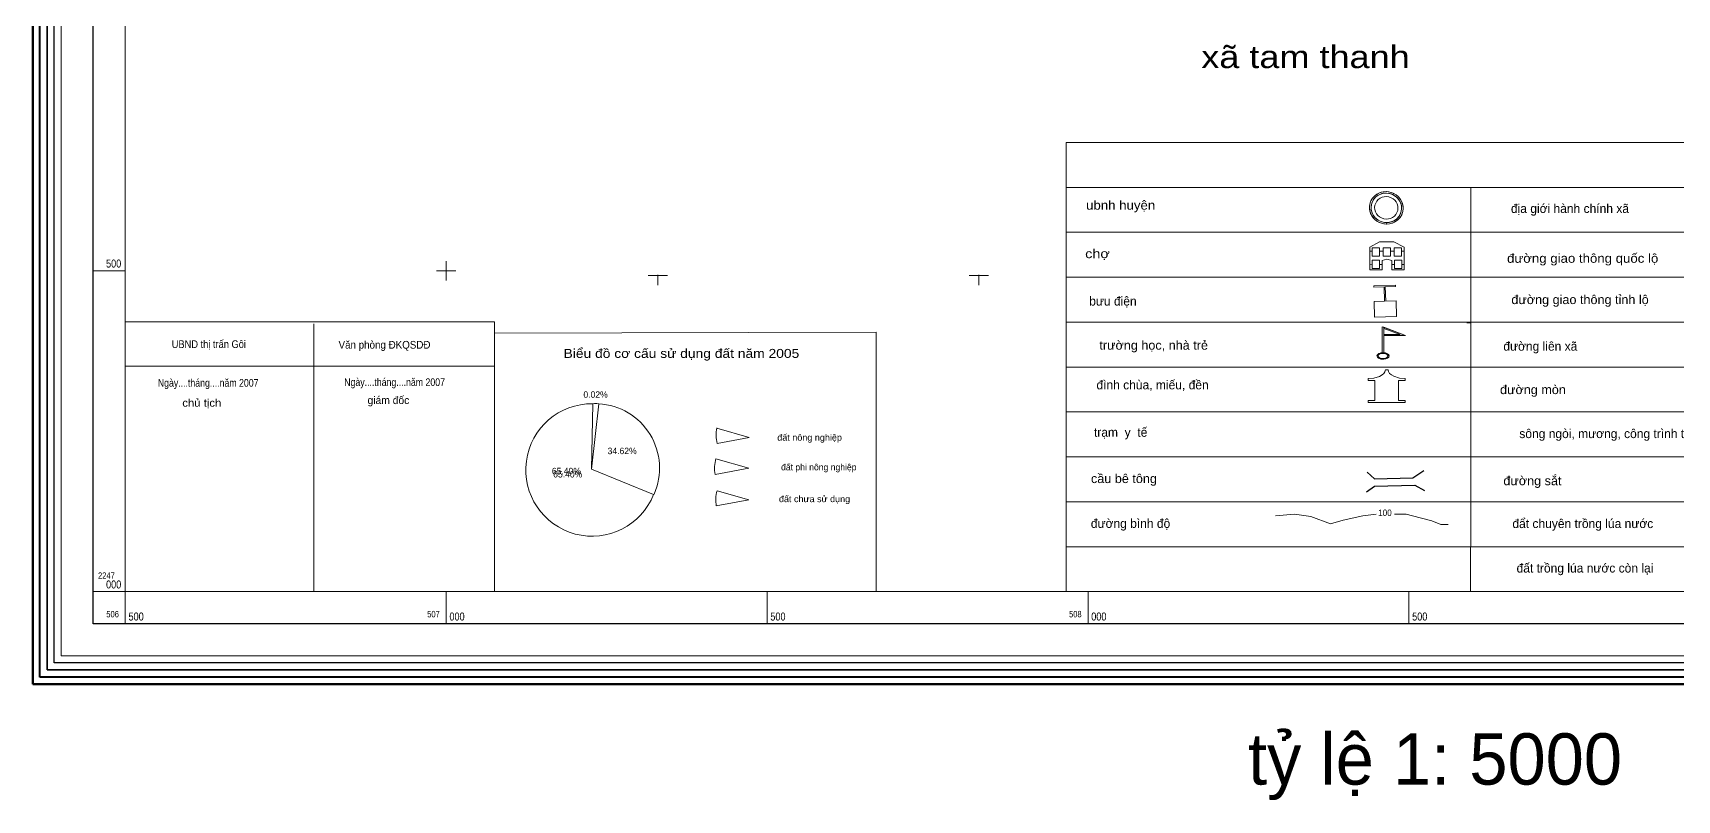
# Model space of a CAD drawing. Header units: metres. Extents: x 506356 to 510922, y 2246675 to 2251661.
# Drawn here: x 506356 to 508918, y 2246675 to 2247871 of the extents above; entities that cross this region are included whole.
import ezdxf
from ezdxf.enums import TextEntityAlignment as Align

# ---------------------------------------------------------------- set-up
doc = ezdxf.new("R2010")
doc.units = ezdxf.units.M
doc.header["$LTSCALE"] = 4
for name, color, linetype, lineweight in [('2', 7, 'Continuous', 13), ('62', 7, 'Continuous', 13), ('63', 7, 'Continuous', 13)]:
    doc.layers.add(name, color=color, linetype=linetype, lineweight=lineweight)
doc.layers.add('46', color=7, linetype='Continuous')

msp = doc.modelspace()

# ---------------------------------------------------------------- linework, layer by layer
at = {"layer": '2'}
for p, q in [((507226.16, 2247190.66), (507228.2, 2247292.9)), ((507323.8, 2247151.77), (507323.11, 2247151.31))]:
    msp.add_line(p, q, dxfattribs=at)
for points in [[(507237.58, 2247292.79), (507234.6, 2247292.96), (507232.57, 2247293.1), (507230.92, 2247293.06), (507228.2, 2247292.9), (507226.16, 2247190.66)], [(507323.11, 2247151.31), (507226.16, 2247190.66), (507228.2, 2247292.9)], [(507323.11, 2247151.31), (507226.16, 2247190.66), (507237.58, 2247292.79)], [(507237.58, 2247292.79), (507226.16, 2247190.66), (507237.58, 2247292.79)], [(507228.2, 2247292.9), (507230.92, 2247293.06), (507232.57, 2247293.1), (507234.6, 2247292.96), (507237.58, 2247292.79)], [(507226.16, 2247190.66), (507323.11, 2247151.31), (507323.8, 2247151.77)]]:
    msp.add_lwpolyline(points, dxfattribs=at)
for centre, radius, start, end in [((507227.25, 2247189.66), 103.24, 89.47279, 338.19679), ((507227.25, 2247189.66), 103.24, 89.47279, 255.28879), ((507231.98, 2247192.5), 100.45, 336.07863, 86.80263), ((507231.98, 2247192.5), 100.45, 336.07863, 86.80263), ((507227.25, 2247189.66), 103.24, 255.28879, 338.19551)]:
    msp.add_arc(centre, radius, start, end, dxfattribs=at)
at = {"layer": '62'}
for p, q in [((510500, 2247700), (507966.19, 2247700)), ((507966.19, 2247700), (507966.19, 2247000)), ((510500, 2247630), (507966.19, 2247630)), ((508475.51, 2247618.32), (508476.05, 2247620.65)), ((508476.05, 2247620.65), (508475.51, 2247618.32)), ((508464.99, 2247572.81), (508465.53, 2247575.15)), ((508465.53, 2247575.15), (508464.99, 2247572.81)), ((510500, 2247560), (507966.19, 2247560)), ((510500, 2247490), (507966.19, 2247490)), ((508458.32, 2247501.22), (508439.1, 2247501.22)), ((507075.11, 2247420.43), (506500, 2247420.43)), ((507075.11, 2247000), (507075.11, 2247420.43)), ((510500, 2247420), (507966.19, 2247420)), ((508458.42, 2247412.83), (508494.54, 2247399.32)), ((508460.95, 2247410.23), (508486.51, 2247400.67)), ((508595.44, 2247419.08), (508590.33, 2247419.06)), ((507669.92, 2247404.42), (507075.11, 2247402.52)), ((507669.92, 2247000), (507669.92, 2247404.42)), ((508460.95, 2247400.67), (508486.51, 2247400.67)), ((508460.95, 2247399.32), (508494.54, 2247399.32)), ((508460.95, 2247372.25), (508460.95, 2247371.23)), ((508460.95, 2247371.23), (508460.95, 2247372.25)), ((508460.95, 2247363.23), (508460.95, 2247362.21)), ((508460.95, 2247362.21), (508460.95, 2247363.23)), ((507075.45, 2247351.41), (506500, 2247351.41)), ((510500, 2247350), (507966.19, 2247350)), ((510500, 2247280), (507966.19, 2247280)), ((510500, 2247210), (507966.19, 2247210)), ((507420.84, 2247133.6), (507420.85, 2247133.57)), ((510500, 2247140), (507966.19, 2247140)), ((510500, 2247070), (507966.19, 2247070))]:
    msp.add_line(p, q, dxfattribs=at)
for points in [[(508596.19, 2247629.8), (508596.19, 2247630), (508596.19, 2247560), (508596.19, 2247490), (508596.19, 2247420), (508596.19, 2247350), (508596.51, 2247280), (508596.19, 2247210), (508596.51, 2247140), (508595.87, 2247000)], [(508471.36, 2247535.81), (508471.36, 2247530.45), (508476.82, 2247530.44), (508476.82, 2247535.81), (508488.35, 2247535.81), (508488.35, 2247530.41), (508492.47, 2247530.4), (508492.47, 2247536.58), (508476.73, 2247545.28), (508454.05, 2247545.28), (508439.1, 2247536.58), (508439.1, 2247530.52), (508442.85, 2247530.51), (508442.85, 2247535.81)], [(508454.35, 2247530.49), (508454.35, 2247522.79), (508442.85, 2247522.79), (508442.85, 2247530.51), (508439.1, 2247530.52), (508439.1, 2247509.49), (508442.85, 2247509.51), (508442.85, 2247516.39)], [(508442.85, 2247535.81), (508454.35, 2247535.81), (508454.35, 2247530.49), (508459.85, 2247530.48), (508459.85, 2247535.81), (508471.36, 2247535.81)], [(508442.85, 2247516.39), (508454.35, 2247516.39), (508454.35, 2247509.56), (508458.32, 2247509.58), (508458.32, 2247516.19), (508465.8, 2247518.08), (508473.25, 2247516.19), (508473.25, 2247509.65), (508477.58, 2247509.67), (508477.58, 2247516.39)], [(508471.36, 2247522.79), (508459.85, 2247522.79), (508459.85, 2247530.48), (508454.35, 2247530.49)], [(508477.58, 2247516.39), (508489.1, 2247516.39), (508489.1, 2247509.72), (508492.47, 2247509.74), (508492.47, 2247530.4), (508488.35, 2247530.41), (508488.35, 2247522.79), (508476.82, 2247522.79), (508476.82, 2247530.44), (508471.36, 2247530.45), (508471.36, 2247522.79)], [(508439.1, 2247501.22), (508458.32, 2247501.22), (508458.32, 2247509.58), (508454.35, 2247509.56)], [(508454.35, 2247509.56), (508454.35, 2247503.37), (508442.85, 2247503.37), (508442.85, 2247509.51), (508439.1, 2247509.49), (508439.1, 2247501.22)], [(508489.1, 2247509.72), (508489.1, 2247503.37), (508477.58, 2247503.37), (508477.58, 2247509.67), (508473.25, 2247509.65), (508473.25, 2247501.22), (508492.47, 2247501.22)], [(508492.47, 2247501.22), (508492.47, 2247509.74), (508489.1, 2247509.72)], [(508460.95, 2247372.25), (508460.95, 2247411.89), (508458.42, 2247412.83), (508458.42, 2247372.29), (508458.44, 2247372.25)], [(507421.55, 2247254.89), (507472.04, 2247240.46), (507422.04, 2247231.04)], [(507422.04, 2247231.04), (507472.04, 2247240.46), (507421.55, 2247254.89)], [(507418.92, 2247182.62), (507471.55, 2247192.54), (507420.27, 2247207.18)], [(507422.03, 2247157.29), (507471.57, 2247143.13), (507420.85, 2247133.57)], [(507420.85, 2247133.57), (507471.57, 2247143.13), (507422.03, 2247157.29)], [(508292.15, 2247118.38), (508321.89, 2247120.67), (508347.06, 2247117.24), (508377.94, 2247105.78), (508397.39, 2247111.51), (508428.28, 2247118.38), (508448.87, 2247120.67)], [(508477.47, 2247120.67), (508495.77, 2247120.67), (508517.5, 2247114.95), (508535.81, 2247110.37), (508549.54, 2247104.64), (508560.97, 2247104.64)]]:
    msp.add_lwpolyline(points, dxfattribs=at)
for points in [[(508442.85, 2247516.39), (508442.85, 2247503.37), (508454.35, 2247503.37), (508454.35, 2247516.39)], [(508477.58, 2247516.39), (508477.58, 2247503.37), (508489.1, 2247503.37), (508489.1, 2247516.39)], [(508480.5, 2247428.54), (508479.87, 2247453.08), (508463.79, 2247452.67), (508463.21, 2247475.16), (508479.29, 2247475.58), (508479.24, 2247477.62), (508445.18, 2247476.75), (508445.24, 2247474.7), (508461.32, 2247475.11), (508461.9, 2247452.62), (508445.82, 2247452.21), (508446.45, 2247427.67)], [(508494.54, 2247399.32), (508460.95, 2247411.89), (508460.95, 2247410.23), (508486.51, 2247400.67), (508460.95, 2247400.67), (508460.95, 2247399.32)], [(508446.86, 2247297.66), (508436.55, 2247297.66), (508436.55, 2247294.88), (508494.24, 2247294.88), (508494.24, 2247297.66), (508483.93, 2247297.66), (508483.93, 2247329.16), (508494.24, 2247329.16), (508494.24, 2247331.93), (508485.1, 2247332.81), (508476.73, 2247335.59), (508472.61, 2247337.75), (508469.77, 2247340.18), (508467.97, 2247342.82), (508467.46, 2247345.66), (508463.33, 2247345.66), (508462.7, 2247342.68), (508461.01, 2247340.04), (508458.06, 2247337.61), (508453.93, 2247335.51), (508445.44, 2247332.81), (508436.55, 2247331.93), (508436.55, 2247329.16), (508446.86, 2247329.16)]]:
    msp.add_lwpolyline(points, close=True, dxfattribs=at)
at = {"layer": '62', "lineweight": 25}
for points in [[(508435, 2247186.37), (508446.44, 2247176.06), (508505.93, 2247177.21), (508523.09, 2247188.66)], [(508433.86, 2247155.45), (508446.44, 2247164.61), (508509.36, 2247165.76), (508524.23, 2247157.74)]]:
    msp.add_lwpolyline(points, dxfattribs=at)
at = {"layer": '62'}
for centre, radius, start, end in [((507478.76, 2247244.14), 58.21, 169.10704, 193.0034), ((507478.76, 2247244.14), 58.21, 169.35819, 193.0034), ((507472.05, 2247192.03), 53.95, 163.69139, 190.04362), ((507471.58, 2247142.93), 51.59, 163.83959, 190.41997), ((507471.58, 2247142.93), 51.59, 163.83959, 190.41997)]:
    msp.add_arc(centre, radius, start, end, dxfattribs=at)
for centre, major_axis, ratio in [((508464.77, 2247598.06), (25.63, -5.92), 0.957516), ((508464.77, 2247598.06), (23.27, -5.38), 0.957516), ((508464.77, 2247598.06), (17.75, -4.1), 0.957516), ((508459.68, 2247367.22), (9.48, 0), 0.534494), ((508459.68, 2247367.22), (7.58, 0), 0.534494)]:
    msp.add_ellipse(centre, major_axis=major_axis, ratio=ratio, dxfattribs=at)
for centre, major_axis, ratio, start_param, end_param in [((508464.77, 2247598.06), (25.63, -5.92), 0.957516, 1.344248, 4.9389373), ((508464.77, 2247598.06), (23.27, -5.38), 0.957516, 1.3207409, 4.9624443), ((508464.77, 2247598.06), (25.63, -5.92), 0.957516, 4.9389373, 7.6274324), ((508464.77, 2247598.06), (23.27, -5.38), 0.957516, 6.2831853, 7.6039262), ((508464.77, 2247598.06), (23.27, -5.38), 0.957516, 4.9624444, 6.2831853), ((508459.68, 2247367.22), (9.48, 0), 0.534494, 1.7034044, 4.1887575), ((508459.68, 2247367.22), (7.58, 0), 0.534494, 1.4033482, 4.879837), ((508459.68, 2247367.22), (9.48, 0), 0.534494, 4.1887902, 4.8461206), ((508459.68, 2247367.22), (9.48, 0), 0.534494, 1.4370647, 1.7034285), ((508459.68, 2247367.22), (9.48, 0), 0.534494, 1.4370647, 1.7034285), ((508459.68, 2247367.22), (9.48, 0), 0.534494, 4.8462039, 7.72025), ((508459.68, 2247367.22), (7.58, 0), 0.534494, 0, 1.4033482), ((508459.68, 2247367.22), (7.58, 0), 0.534494, 4.8798371, 6.2831325)]:
    msp.add_ellipse(centre, major_axis=major_axis, ratio=ratio, start_param=start_param, end_param=end_param, dxfattribs=at)
at = {"layer": '63'}
for p, q in [((507000, 2247485), (507000, 2247515)), ((506450, 2247500), (506500, 2247500)), ((506985, 2247500), (507015, 2247500)), ((507314.8, 2247492.79), (507344.8, 2247492.79)), ((507329.8, 2247477.79), (507329.8, 2247493.74)), ((507814.8, 2247492.79), (507844.8, 2247492.79)), ((507829.8, 2247477.79), (507829.8, 2247493.74)), ((506793.75, 2247000), (506793.75, 2247417.23)), ((506450, 2247000), (506500, 2247000)), ((506500, 2246950), (506500, 2247000)), ((507000, 2246950), (507000, 2247000)), ((507500, 2246950), (507500, 2247000)), ((508000, 2246950), (508000, 2247000)), ((508500, 2246950), (508500, 2247000))]:
    msp.add_line(p, q, dxfattribs=at)
at = {"layer": '63', "lineweight": 53}
msp.add_lwpolyline([(506356, 2246856), (506356, 2251144), (510644, 2251144), (510644, 2246856)], close=True, dxfattribs=at)
at = {"layer": '63', "lineweight": 40}
msp.add_lwpolyline([(506367, 2246867), (506367, 2251133), (510633, 2251133), (510633, 2246867)], close=True, dxfattribs=at)
at = {"layer": '63', "lineweight": 35}
msp.add_lwpolyline([(506378, 2246878), (506378, 2251122), (510622, 2251122), (510622, 2246878)], close=True, dxfattribs=at)
at = {"layer": '63', "lineweight": 25}
for points in [[(506389, 2246889), (506389, 2251111), (510611, 2251111), (510611, 2246889)], [(506450, 2246950), (506450, 2251050), (510550, 2251050), (510550, 2246950)]]:
    msp.add_lwpolyline(points, close=True, dxfattribs=at)
at = {"layer": '63'}
for points in [[(506400, 2246900), (506400, 2251100), (510600, 2251100), (510600, 2246900)], [(506500, 2247000), (506500, 2251000), (510500, 2251000), (510500, 2247000)]]:
    msp.add_lwpolyline(points, close=True, dxfattribs=at)

# ---------------------------------------------------------------- texts
at = {"layer": '2'}
for s, p in [('0.02%', (507232.72, 2247302.11)), ('34.62%', (507274.09, 2247214.26)), ('65.40%', (507187.3, 2247182.96)), ('65.40%', (507189.33, 2247177.91))]:
    msp.add_text(s, height=10, dxfattribs=at).set_placement(p, align=Align.CENTER)
at = {"layer": '46', "width": 1.2}
msp.add_text('xã tam thanh', height=35, dxfattribs=at).set_placement((508338.84, 2247815.79), align=Align.CENTER)
at = {"layer": '62'}
for s, height, width, p in [('ubnh huyện', 14, 1.1, (508050.84, 2247595.22)), ('chợ', 14, 1.2, (508014.78, 2247519.63)), ('đường giao thông quốc lộ', 14, 1.1, (508770.71, 2247512.46)), ('đường giao thông tỉnh lộ', 14, 1.05, (508766.59, 2247448.1)), ('UBND thị trấn Gôi', 12, 0.9, (506630.16, 2247379.63)), ('Văn phòng ĐKQSDĐ ', 12, 0.95, (506905.98, 2247378.7)), ('trường học, nhà trẻ', 14, 1.05, (508102.29, 2247377.06)), ('Biểu đồ cơ cấu sử dụng đất năm 2005', 14, 1.15, (507366.49, 2247364.22)), ('Ngày....tháng....năm 2007 ', 12, 0.85, (506630.99, 2247319.32)), ('Ngày....tháng....năm 2007', 12, 0.85, (506919.58, 2247320.42)), ('đường mòn', 14, 1.05, (508693.2, 2247307.8)), ('chủ tịch', 12, 1.1, (506619.21, 2247288.2)), ('đất nông nghiệp', 10, 1.05, (507566.19, 2247235.22)), ('cầu bê tông', 14, 1.05, (508055.97, 2247169.22)), ('đường sắt', 14, 1.05, (508692.4, 2247165.82)), ('đất chưa sử dụng', 10, 1.05, (507573.89, 2247139.48)), ('100', 10, 0.95, (508462.59, 2247117.96))]:
    msp.add_text(s, height=height, dxfattribs=dict(at, width=width)).set_placement(p, align=Align.CENTER)
for s, height, p in [('địa giới hành chính xã', 14, (508750.92, 2247590.06)), ('bưu điện', 14, (508038.82, 2247445.77)), ('đường liên xã', 14, (508704.75, 2247375.47)), ('đình chùa, miếu, đền', 14, (508100.58, 2247315.23)), ('giám đốc', 12, (506909.96, 2247292.29)), ('trạm  y  tế', 14, (508050.83, 2247241.36)), ('sông ngòi, mương, công trình thuỷ lợi', 14, (508828.43, 2247239.28)), ('đất phi nông nghiệp', 10, (507580.48, 2247189)), ('đường bình độ', 14, (508066.27, 2247099.37)), ('đẩt chuyên trồng lúa nước', 14, (508770.97, 2247099.12)), ('đất trồng lúa nước còn lại', 14, (508774.28, 2247029.8)), ('tỷ lệ 1: 5000', 80, (508540.64, 2246699.32))]:
    msp.add_text(s, height=height, dxfattribs=at).set_placement(p, align=Align.CENTER)
at = {"layer": '63', "width": 0.85}
for s, height, p in [('500', 12.5, (506470, 2247505)), ('2247', 10, (506457.5, 2247020)), ('000', 12.5, (506470, 2247005)), ('500', 12.5, (506505, 2246955)), ('000', 12.5, (507005, 2246955)), ('500', 12.5, (507505, 2246955)), ('000', 12.5, (508005, 2246955)), ('500', 12.5, (508505, 2246955))]:
    msp.add_text(s, height=height, dxfattribs=at).set_placement(p)
for s, p in [('506', (506490, 2246960)), ('507', (506990, 2246960)), ('508', (507990, 2246960))]:
    msp.add_text(s, height=10, dxfattribs=at).set_placement(p, align=Align.RIGHT)

doc.saveas('drawing.dxf')
